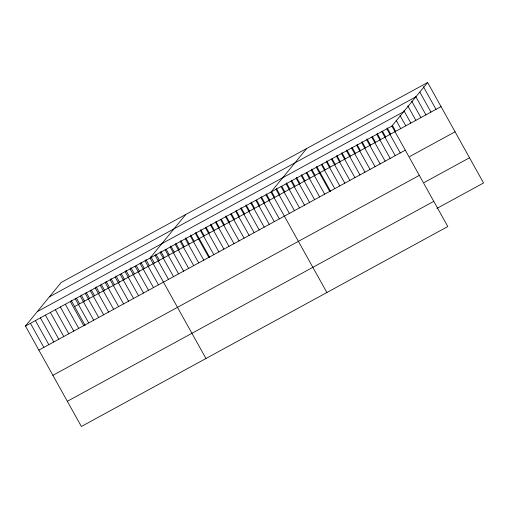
<?xml version="1.0" encoding="UTF-8"?>
<svg xmlns="http://www.w3.org/2000/svg" width="509" height="509" viewBox="0 0 509 509"><rect width="100%" height="100%" fill="white"/><g stroke="black" fill="none" stroke-linecap="round" stroke-linejoin="round"><path stroke-width="0.76" d="M427.636 82.509L391.885 126.079L447.805 226.543L81.364 426.491L25.45 326.027L61.195 282.457L427.636 82.509L483.55 182.973L436.945 208.404M185.785 214.474L150.04 258.044L205.954 358.508M306.711 148.494L270.966 192.065L326.88 292.522M49.398 296.836L415.84 96.888M37.246 311.648L403.682 111.706M25.45 326.027L391.885 126.079M74.607 306.552L441.042 106.604M38.862 350.122L405.298 150.174M409.726 156.549L455.071 131.806M52.885 375.324L419.327 175.376M424.175 182.515L469.521 157.771M67.341 401.289L433.776 201.341M423.361 86.638L436.003 109.352M419.855 92.142L430.964 112.101M415.586 96.265L425.931 114.849M411.692 101.081L420.892 117.598M407.804 105.897L415.853 120.353M403.917 110.707L410.814 123.102M400.029 115.524L405.775 125.85M396.136 120.34L400.736 128.599M392.248 125.15L395.697 131.347M387.209 127.899L390.657 134.096M386.846 128.834L400.259 152.923M382.558 131.341L385.618 136.845M381.814 131.583L395.219 155.671M377.131 133.403L380.579 139.593M376.775 134.331L390.18 158.42M372.48 136.838L375.54 142.342M371.735 137.08L385.141 161.168M367.059 138.9L370.507 145.09M366.696 139.829L380.102 163.923M362.02 141.648L365.468 147.845M361.657 142.577L375.069 166.672M356.981 144.397L360.429 150.594M356.618 145.326L370.03 169.421M351.942 147.146L355.39 153.343M351.579 148.074L364.991 172.169M346.903 149.894L350.351 156.091M346.54 150.823L359.952 174.918M341.863 152.643L345.312 158.84M341.501 153.578L354.913 177.666M336.824 155.391L340.273 161.588M336.462 156.327L349.874 180.415M332.167 158.833L335.234 164.337M331.423 159.075L344.835 183.164M326.746 160.895L330.195 167.086M326.39 161.824L339.796 185.912M322.095 164.331L325.156 169.834M321.351 164.572L334.757 188.661M316.674 166.392L330.64 191.486M316.312 167.321L329.717 191.416M311.635 169.141L315.084 175.338M311.273 170.07L324.678 194.164M306.978 172.576L310.045 178.086M306.233 172.818L319.646 196.913M301.557 174.638L305.006 180.835M301.194 175.567L314.607 199.662M296.518 177.387L299.966 183.584M296.155 178.315L309.567 202.41M291.479 180.135L294.927 186.332M291.116 181.07L304.528 205.159M286.44 182.884L289.888 189.081M286.077 183.819L299.489 207.907M281.782 186.326L284.849 191.829M281.038 186.568L294.45 210.656M276.362 188.387L279.81 194.578M275.999 189.316L289.411 213.405M271.711 191.823L274.771 197.327M266.283 193.884L269.732 200.082M265.927 194.813L279.333 218.908M261.251 196.633L264.693 202.83M260.888 197.562L274.294 221.657M256.593 200.069L259.66 205.579M255.849 200.311L269.255 224.405M251.172 202.13L254.621 208.327M250.81 203.059L264.222 227.154M246.133 204.879L249.582 211.076M245.771 205.808L259.183 229.903M241.094 207.627L244.543 213.825M240.732 208.563L254.144 232.651M236.055 210.376L239.504 216.573M235.692 211.311L249.105 235.4M231.398 213.818L234.464 219.322M230.653 214.06L244.066 238.148M225.977 215.88L229.425 222.07M225.614 216.809L239.026 240.897M221.32 219.315L224.386 224.819M220.575 219.557L233.987 243.652M215.899 221.377L219.347 227.574M215.542 222.306L228.948 246.401M210.86 224.125L214.308 230.322M210.503 225.054L223.909 249.149M206.209 227.561L209.269 233.071M205.464 227.803L218.87 251.898M200.788 229.623L204.236 235.82M200.425 230.552L213.831 254.646M195.749 232.371L209.714 257.471M195.386 233.3L208.798 257.395M190.76 235.094L194.209 241.285M190.347 236.055L203.759 260.144M185.779 237.811L189.227 244.008M185.308 238.804L198.72 262.892M180.797 240.528L184.245 246.725M180.269 241.552L193.681 265.641M175.815 243.251L179.263 249.442M175.23 244.301L188.642 268.389M170.827 245.968L174.275 252.165M170.191 247.05L183.603 271.144M166.227 249.378L169.293 254.882M165.151 249.798L178.564 273.893M160.863 251.408L164.312 257.605M160.119 252.547L173.524 276.642M155.881 254.125L159.323 260.322M155.08 255.295L168.485 279.39M150.893 256.848L154.342 263.038M145.911 259.565L149.36 265.762M145.052 260.767L158.464 284.855M140.929 262.281L144.378 268.478M140.07 263.484L153.483 287.579M136.329 265.692L139.39 271.202M135.089 266.207L148.501 290.295M130.959 267.721L134.408 273.918M130.107 268.924L143.513 293.012M125.977 270.444L129.426 276.635M125.119 271.641L138.531 295.735M121.377 273.848L124.444 279.358M120.137 274.364L133.549 298.452M116.007 275.878L119.456 282.075M115.155 277.081L128.561 301.175M111.026 278.601L114.474 284.792M110.173 279.797L123.579 303.892M106.044 281.318L109.492 287.515M105.185 282.52L118.597 306.609M101.062 284.041L104.51 290.232M100.203 285.237L113.615 309.332M96.074 286.758L99.522 292.955M95.221 287.96L108.627 312.049M91.474 290.168L94.54 295.672M90.239 290.677L103.645 314.772M86.11 292.198L89.559 298.389M85.251 293.394L98.663 317.489M81.122 294.915L84.57 301.112M80.269 296.117L93.681 320.206M76.522 298.325L79.589 303.828M75.287 298.834L88.693 322.929M71.158 300.355L85.124 325.448M70.299 301.557L83.711 325.645M65.317 304.274L78.73 328.369M60.336 306.991L73.741 331.085M55.354 309.714L68.76 333.802M50.366 312.431L63.778 336.525M45.384 315.147L58.796 339.242M40.402 317.87L53.808 341.959M35.42 320.587L48.826 344.682M30.432 323.31L43.844 347.399"/></g></svg>
